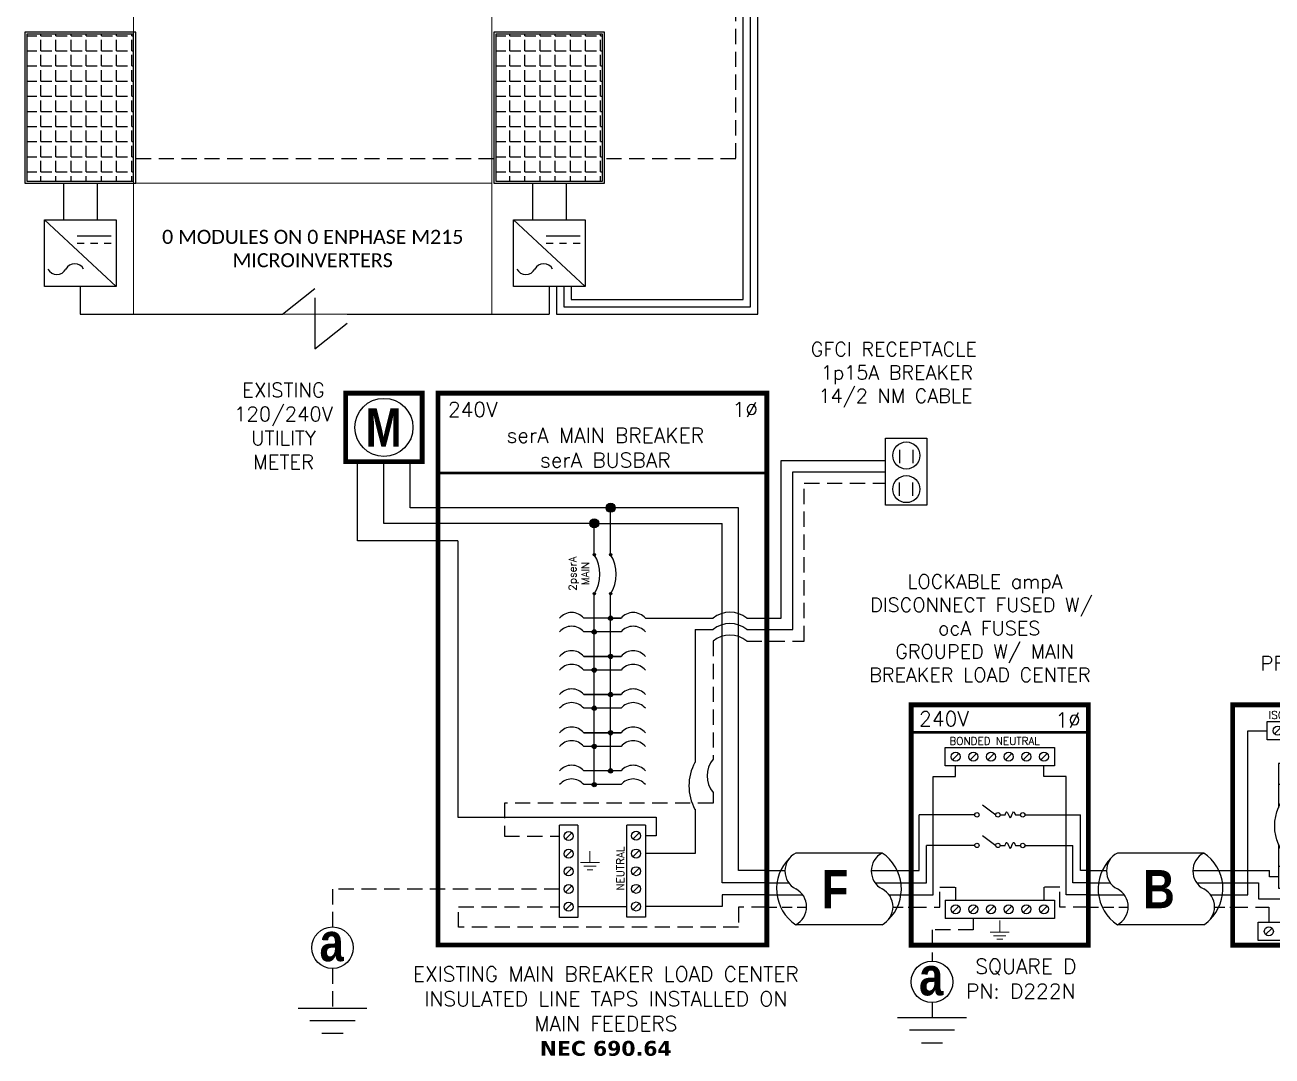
# Model space of a CAD drawing. Header units: feet. Extents: x 14492 to 15290, y 16026 to 16618.
# Drawn here: x 14703.3 to 15010.3, y 16025.6 to 16279.5 of the extents above; entities that cross this region are included whole.
import ezdxf

# ---------------------------------------------------------------- set-up
doc = ezdxf.new("R2010")
doc.units = ezdxf.units.FT
doc.header["$MEASUREMENT"] = 0
doc.linetypes.add('HIDDEN', pattern=[0.375, 0.25, -0.125])
doc.layers.add('TEXT', color=7, linetype='Continuous')
doc.styles.add('ONE LINE TXT', font='techb___.ttf')
doc.styles.get("Standard").update_dxf_attribs({"font": 'simplex.shx'})

# ---------------------------------------------------------------- blocks, each defined once
blk = doc.blocks.new('*T22')
at = {"layer": 'Defpoints', "color": 8, "linetype": 'ByBlock', "lineweight": 0, "transparency": 16777216}
for p, q in [((0, 0), (88.16, 0)), ((0, 0), (0, -409.45)), ((88.16, 0), (88.16, -409.45)), ((0, -41.08), (88.16, -41.08)), ((0, -59.24), (88.16, -59.24)), ((0, -91.46), (88.16, -91.46)), ((0, -138.99), (88.16, -138.99)), ((0, -171.21), (88.16, -171.21)), ((0, -218.74), (88.16, -218.74)), ((0, -250.97), (88.16, -250.97)), ((0, -297.99), (88.16, -297.99)), ((0, -330.21), (88.16, -330.21)), ((0, -377.23), (88.16, -377.23)), ((0, -409.45), (88.16, -409.45))]:
    blk.add_line(p, q, dxfattribs=at)
at = {"color": 0, "linetype": 'Continuous', "transparency": 16777216, "char_height": 3.4544, "width": 83.574, "attachment_point": 5}
for s, insert in [('{\\fCalibri|b0|i0|c0;SOLAR MODULES MOUNTED TO ROOF ON 0 ARRAYS^J0 - 0W MODULES^J0 - ENPHASE M215 MICROINVERTERS', (44.08, -20.54)), ('{\\fCalibri|b0|i0|c0;', (44.08, -50.16)), ('{\\fCalibri|b0|i0|c0;0 MODULES ON 0 ENPHASE M215 MICROINVERTERS', (44.08, -75.35)), ('{\\fCalibri|b0|i0|c0;', (44.08, -115.23)), ('{\\fCalibri|b0|i0|c0;0 MODULES ON 0 ENPHASE M215 MICROINVERTERS', (44.08, -155.1)), ('{\\fCalibri|b0|i0|c0;', (44.08, -194.98)), ('{\\fCalibri|b0|i0|c0;0 MODULES ON 0 ENPHASE M215 MICROINVERTERS', (44.08, -234.86)), ('{\\fCalibri|b0|i0|c0;', (44.08, -274.48)), ('{\\fCalibri|b0|i0|c0;0 MODULES ON 0 ENPHASE M215 MICROINVERTERS', (44.08, -314.1)), ('{\\fCalibri|b0|i0|c0;', (44.08, -353.72)), ('{\\fCalibri|b0|i0|c0;0 MODULES ON 0 ENPHASE M215 MICROINVERTERS', (44.08, -393.34))]:
    blk.add_mtext(s, dxfattribs=dict(at, insert=insert))
blk = doc.blocks.new('*U13')
at = {"color": 7, "linetype": 'Continuous'}
for p, q in [((-7.14, 13.31), (-28.39, 13.31)), ((-28.39, -4.31), (-7.14, -4.31))]:
    blk.add_line(p, q, dxfattribs=at)
at = {"color": 7}
for p, q in [((-35.53, 9), (-31.05, 9)), ((-9.81, 9), (0, 9))]:
    blk.add_line(p, q, dxfattribs=at)
at = {"color": 10}
for p, q in [((-35.53, 6), (-30.11, 6)), ((-8.87, 6), (0, 6))]:
    blk.add_line(p, q, dxfattribs=at)
at = {"color": 253}
for p, q in [((-35.53, 3), (-26.66, 3)), ((-5.41, 3), (0, 3))]:
    blk.add_line(p, q, dxfattribs=at)
at = {"color": 92, "linetype": 'HIDDEN', "ltscale": 10}
for p, q in [((-4.48, 0), (0, 0)), ((-35.53, 0), (-25.72, 0))]:
    blk.add_line(p, q, dxfattribs=at)
at = {"linetype": 'Continuous'}
for centre, start, end in [((-26.08, 8.91), 117.6639, 242.3361), ((-4.83, 8.91), 117.6639, 242.3361), ((-30.7, 0.09), 297.6639, 62.3361), ((-9.45, 0.09), 297.6639, 62.3361)]:
    blk.add_arc(centre, 4.98, start, end, dxfattribs=at)
at = {"color": 7, "linetype": 'Continuous'}
for centre, start, end in [((-12.99, 4.5), 313.9732, 56.4265), ((-22.54, 4.5), 133.9732, 236.4265)]:
    blk.add_arc(centre, 10.58, start, end, dxfattribs=at)
blk = doc.blocks.new('fusedDisconnect')
at = {"lineweight": 50}
blk.add_line((-43.61, 43.06), (0, 43.06), dxfattribs=at)
at = {"color": 1, "linetype": 'Continuous'}
for p, q in [((-35.27, 34.78), (-35.27, 39.32)), ((-35.27, 39.32), (-8.32, 39.32)), ((-8.32, 39.32), (-8.32, 34.78)), ((-8.32, 34.78), (-35.27, 34.78)), ((-26.07, 25.18), (-22.81, 22.74)), ((-21.73, 22.73), (-20.49, 22.73)), ((-17.94, 22.73), (-16.7, 22.73)), ((-26.07, 17.65), (-22.81, 15.2)), ((-21.73, 15.2), (-20.49, 15.2)), ((-17.94, 15.2), (-16.7, 15.2)), ((-35.27, 1.76), (-8.32, 1.76)), ((-35.27, 1.76), (-35.27, -2.78)), ((-8.32, 1.76), (-8.32, -2.78)), ((-8.32, -2.78), (-35.27, -2.78))]:
    blk.add_line(p, q, dxfattribs=at)
at = {"color": 4, "linetype": 'Continuous'}
for p, q in [((-31.89, 37.83), (-33.46, 36.26)), ((-27.53, 37.83), (-29.11, 36.26)), ((-23.18, 37.83), (-24.76, 36.26)), ((-18.83, 37.83), (-20.41, 36.26)), ((-14.48, 37.83), (-16.06, 36.26)), ((-10.13, 37.83), (-11.7, 36.26)), ((-31.89, 0.28), (-33.46, -1.3)), ((-27.53, 0.28), (-29.11, -1.3)), ((-23.18, 0.28), (-24.76, -1.3)), ((-18.83, 0.28), (-20.41, -1.3)), ((-14.48, 0.28), (-16.06, -1.3)), ((-10.13, 0.28), (-11.7, -1.3))]:
    blk.add_line(p, q, dxfattribs=at)
at = {"color": 253, "linetype": 'Continuous'}
for p, q in [((-32.67, 32.17), (-32.67, 34.78)), ((-10.92, 32.17), (-10.92, 34.78)), ((-38.16, 3), (-38.16, 32.17)), ((-38.16, 32.17), (-32.67, 32.17)), ((-5.43, 32.17), (-10.92, 32.17)), ((-5.43, 3), (-5.43, 32.17)), ((-43.61, 3), (-38.16, 3)), ((0, 3), (-5.43, 3))]:
    blk.add_line(p, q, dxfattribs=at)
at = {"color": 7, "linetype": 'Continuous'}
for p, q in [((-27.97, 22.73), (-41.66, 22.73)), ((-41.66, 9), (-41.66, 22.73)), ((-15.62, 22.73), (-1.93, 22.73)), ((-1.93, 9), (-1.93, 22.73))]:
    blk.add_line(p, q, dxfattribs=at)
at = {"color": 10, "linetype": 'Continuous'}
for p, q in [((-27.97, 15.2), (-39.8, 15.2)), ((-39.8, 6), (-39.8, 15.2)), ((-15.62, 15.2), (-3.79, 15.19)), ((-3.79, 6), (-3.79, 15.2)), ((-43.61, 6), (-39.8, 6)), ((0, 6), (-3.79, 6))]:
    blk.add_line(p, q, dxfattribs=at)
at = {"color": 7}
for p, q in [((-43.61, 9), (-41.66, 9)), ((0, 9), (-1.93, 9))]:
    blk.add_line(p, q, dxfattribs=at)
at = {"color": 92, "linetype": 'HIDDEN', "ltscale": 15}
for p, q in [((-36.58, 0), (-36.58, 4.9)), ((-36.58, 4.9), (-32.67, 4.9)), ((-32.67, 4.9), (-32.67, 1.76)), ((-7.01, 4.9), (-10.92, 4.9)), ((-10.92, 4.9), (-10.92, 1.76)), ((-7.01, 0), (-7.01, 4.9)), ((-43.61, 0), (-36.58, 0)), ((0, 0), (-7.01, 0)), ((-28.32, -2.78), (-28.32, -5.55)), ((-28.32, -5.55), (-38.48, -5.55)), ((-38.48, -5.55), (-38.48, -13.28)), ((-38.48, -23.51), (-38.48, -27.17))]:
    blk.add_line(p, q, dxfattribs=at)
at = {"lineweight": 50, "const_width": 1.19}
blk.add_lwpolyline([(-43.61, -9.34), (-43.61, 49.84), (0, 49.84), (0, -9.34)], close=True, dxfattribs=at)
at = {"color": 92, "linetype": 'Continuous', "lineweight": 5, "ltscale": 0.05, "flags": 128}
for points in [[(-21.8, -3.32), (-21.8, -6.17)], [(-24.14, -6.17), (-19.45, -6.17)], [(-20.27, -7.03), (-23.32, -7.03)], [(-21.08, -7.9), (-22.51, -7.9)]]:
    blk.add_lwpolyline(points, dxfattribs=at)
at = {"color": 92, "linetype": 'Continuous', "ltscale": 4, "flags": 128}
for points in [[(-46.96, -27.17), (-30, -27.17)], [(-32.93, -30.31), (-44.02, -30.31)], [(-35.87, -33.46), (-41.08, -33.46)]]:
    blk.add_lwpolyline(points, dxfattribs=at)
at = {"color": 4, "linetype": 'Continuous'}
for centre in [(-32.67, 37.05), (-28.32, 37.05), (-23.97, 37.05), (-19.62, 37.05), (-15.27, 37.05), (-10.92, 37.05), (-32.67, -0.51), (-28.32, -0.51), (-23.97, -0.51), (-19.62, -0.51), (-15.27, -0.51), (-10.92, -0.51)]:
    blk.add_circle(centre, 1.11, dxfattribs=at)
at = {"color": 1, "linetype": 'Continuous'}
for centre in [(-27.43, 22.73), (-22.27, 22.73), (-16.16, 22.73), (-27.43, 15.2), (-22.27, 15.2), (-16.16, 15.19)]:
    blk.add_circle(centre, 0.541, dxfattribs=at)
at = {"color": 7, "linetype": 'Continuous'}
blk.add_circle((-38.48, -18.39), 5.11, dxfattribs=at)
at = {"color": 1, "linetype": 'Continuous'}
for points in [[(-20.49, 22.73), (-20.12, 23.49), (-19.22, 21.97), (-18.39, 23.49), (-17.94, 22.73)], [(-20.49, 15.2), (-20.12, 15.96), (-19.22, 14.43), (-18.39, 15.96), (-17.94, 15.2)]]:
    blk.add_spline(points, degree=3, dxfattribs=at)
at = {"color": 4, "linetype": 'Continuous'}
blk.add_text('BONDED NEUTRAL', height=1.8743, dxfattribs=at).set_placement((-34.19, 39.97))
at = {"color": 1}
for s, width, gutter_width, heights, insert, char_height, attachment_point in [('\\A1;\\pi14.315;LOCKABLE ampA \\P\\pi5.1859;DISCONNECT FUSED W/ \\P\\pi21.882;ocA FUSES\\P\\pi11.355;GROUPED W/ MAIN \\P\\pi4.9392;BREAKER LOAD CENTER', 71.8931, 92.23, [38.55], (-58.88, 81.95), 3.4544, 1), ('240V', 0.1481, 0.75, [0], (-35.55, 46.4), 3.658, 5), ('1∅', 0.1481, 0.75, [0], (-4.98, 46.1), 3.658, 5), ('\\A1;\\pi7.3884,t25.676;SQUARE D\\P\\pi5.1241,t23.412;PN: D222N', 35.0816, 28.88, [13.54], (-35.24, -12.75), 3.6576, 1)]:
    blk.add_mtext_dynamic_manual_height_columns(s, width=width, gutter_width=gutter_width, heights=heights, dxfattribs=dict(at, insert=insert, char_height=char_height, attachment_point=attachment_point))
at = {"color": 1, "linetype": 'Continuous', "insert": (-41.67, -12.34), "char_height": 9.3833, "attachment_point": 1, "style": 'ONE LINE TXT'}
blk.add_mtext_dynamic_manual_height_columns('{\\W1;\\C256;a}', width=0.1385, gutter_width=2.13, heights=[0], dxfattribs=at)
blk = doc.blocks.new('*U19')
at = {"color": 7, "linetype": 'Continuous'}
for p, q in [((-7.14, 13.31), (-28.39, 13.31)), ((-28.39, -4.31), (-7.14, -4.31))]:
    blk.add_line(p, q, dxfattribs=at)
at = {"color": 7}
for p, q in [((-35.53, 9), (-31.05, 9)), ((-9.81, 9), (0, 9))]:
    blk.add_line(p, q, dxfattribs=at)
at = {"color": 10}
for p, q in [((-35.53, 6), (-30.11, 6)), ((-8.87, 6), (0, 6))]:
    blk.add_line(p, q, dxfattribs=at)
at = {"color": 253}
for p, q in [((-35.53, 3), (-26.66, 3)), ((-5.41, 3), (0, 3))]:
    blk.add_line(p, q, dxfattribs=at)
at = {"color": 92, "linetype": 'HIDDEN', "ltscale": 10}
for p, q in [((-4.48, 0), (0, 0)), ((-35.53, 0), (-25.72, 0))]:
    blk.add_line(p, q, dxfattribs=at)
at = {"linetype": 'Continuous'}
for centre, start, end in [((-26.08, 8.91), 117.6639, 242.3361), ((-4.83, 8.91), 117.6639, 242.3361), ((-30.7, 0.09), 297.6639, 62.3361), ((-9.45, 0.09), 297.6639, 62.3361)]:
    blk.add_arc(centre, 4.98, start, end, dxfattribs=at)
at = {"color": 7, "linetype": 'Continuous'}
for centre, start, end in [((-12.99, 4.5), 313.9732, 56.4265), ((-22.54, 4.5), 133.9732, 236.4265)]:
    blk.add_arc(centre, 10.58, start, end, dxfattribs=at)
blk = doc.blocks.new('*U20')
at = {"color": 7}
for name, p in [('fusedDisconnect', (0, 0)), ('*U19', (-43.61, 0))]:
    blk.add_blockref(name, p, dxfattribs=at)
blk = doc.blocks.new('productionMeter')
at = {"color": 253, "linetype": 'Continuous'}
for p, q in [((-39.9, 3), (-39.9, 43.45)), ((-39.9, 43.45), (-35.13, 43.45)), ((-3.71, 43.45), (-8.18, 43.45)), ((-3.71, 43.45), (-3.71, 3)), ((-43.61, 3), (-39.9, 3)), ((0, 3), (-3.71, 3))]:
    blk.add_line(p, q, dxfattribs=at)
at = {"color": 1, "linetype": 'Continuous'}
for p, q in [((-35.13, 41.18), (-35.13, 45.72)), ((-35.13, 45.72), (-8.18, 45.72)), ((-8.18, 45.72), (-8.18, 41.18)), ((-8.18, 41.18), (-35.13, 41.18)), ((-32.38, 35.4), (-32.38, 24.5)), ((-27.84, 35.4), (-32.38, 35.4)), ((-27.84, 29.86), (-27.84, 35.4)), ((-15.47, 29.86), (-15.47, 35.4)), ((-15.47, 35.4), (-10.93, 35.4)), ((-10.93, 35.4), (-10.93, 24.5)), ((-27.84, 30.21), (-32.38, 30.21)), ((-15.47, 30.21), (-10.93, 30.21)), ((-32.38, 15.55), (-32.38, 4.64)), ((-10.93, 15.55), (-10.93, 4.64)), ((-27.84, 10.04), (-32.38, 10.04)), ((-27.84, 4.64), (-27.84, 10.18)), ((-15.47, 4.64), (-15.47, 10.18)), ((-15.47, 10.04), (-10.93, 10.04)), ((-32.38, 4.64), (-27.84, 4.64)), ((-10.93, 4.64), (-15.47, 4.64)), ((-37.32, -8.24), (-37.32, -3.7)), ((-37.32, -3.7), (-10.37, -3.7)), ((-10.37, -3.7), (-10.37, -8.24)), ((-10.37, -8.24), (-37.32, -8.24))]:
    blk.add_line(p, q, dxfattribs=at)
at = {"color": 4, "linetype": 'Continuous'}
for p, q in [((-31.74, 44.23), (-33.32, 42.66)), ((-27.39, 44.23), (-28.97, 42.66)), ((-23.04, 44.23), (-24.62, 42.66)), ((-18.69, 44.23), (-20.26, 42.66)), ((-14.34, 44.23), (-15.91, 42.66)), ((-9.99, 44.23), (-11.56, 42.66)), ((-29.33, 33.59), (-30.9, 32.02)), ((-12.41, 33.59), (-13.98, 32.02)), ((-29.33, 8.23), (-30.9, 6.66)), ((-12.41, 8.23), (-13.98, 6.66)), ((-33.93, -5.19), (-35.51, -6.76)), ((-29.58, -5.19), (-31.15, -6.76)), ((-25.23, -5.19), (-26.8, -6.76)), ((-20.88, -5.19), (-22.45, -6.76)), ((-16.53, -5.19), (-18.1, -6.76)), ((-12.18, -5.19), (-13.75, -6.76))]:
    blk.add_line(p, q, dxfattribs=at)
at = {"color": 7}
for p, q in [((-30.11, 35.4), (-30.11, 36.59)), ((-30.11, 36.59), (-5.98, 36.59)), ((-5.98, 36.59), (-5.98, 9)), ((-43.61, 9), (-34.54, 9)), ((-34.54, 7.44), (-34.54, 9)), ((-32.38, 7.44), (-34.54, 7.44)), ((0, 9), (-5.98, 9))]:
    blk.add_line(p, q, dxfattribs=at)
at = {"color": 10, "linetype": 'Continuous'}
for p, q in [((-10.93, 32.81), (-8.25, 32.81)), ((-8.25, 32.81), (-8.25, 6)), ((-43.61, 6), (-37.24, 6)), ((-37.24, 6), (-37.24, 2.05)), ((-13.2, 2.05), (-13.2, 4.64)), ((0, 6), (-8.25, 6)), ((-37.24, 2.05), (-13.2, 2.05))]:
    blk.add_line(p, q, dxfattribs=at)
at = {"color": 92, "linetype": 'HIDDEN', "ltscale": 15}
for p, q in [((-43.61, 0), (-34.72, 0)), ((-12.97, 0), (-12.97, -3.7)), ((-12.97, 0), (0, 0)), ((-34.72, 0), (-34.72, -3.7))]:
    blk.add_line(p, q, dxfattribs=at)
at = {"lineweight": 50, "const_width": 1.19}
blk.add_lwpolyline([(-43.61, -9.34), (-43.61, 49.84), (0, 49.84), (0, -9.34)], close=True, dxfattribs=at)
at = {"color": 92, "linetype": 'Continuous', "lineweight": 5, "ltscale": 0.05, "flags": 128}
for points in [[(-5.04, -3.33), (-5.04, -6.18)], [(-2.7, -6.18), (-7.38, -6.18)], [(-6.57, -7.05), (-3.51, -7.05)], [(-5.76, -7.91), (-4.32, -7.91)]]:
    blk.add_lwpolyline(points, dxfattribs=at)
at = {"color": 4, "linetype": 'Continuous'}
for centre in [(-32.53, 43.45), (-28.18, 43.45), (-23.83, 43.45), (-19.48, 43.45), (-15.13, 43.45), (-10.78, 43.45), (-30.11, 32.81), (-13.2, 32.81), (-30.11, 7.44), (-13.2, 7.44), (-34.72, -5.97), (-30.37, -5.97), (-26.02, -5.97), (-21.67, -5.97), (-17.32, -5.97), (-12.97, -5.97)]:
    blk.add_circle(centre, 1.11, dxfattribs=at)
at = {"linetype": 'Continuous'}
blk.add_circle((-21.65, 20.02), 11.62, dxfattribs=at)
at = {"color": 4, "linetype": 'Continuous'}
blk.add_text('ISOLATED NEUTRAL', height=1.8743, dxfattribs=at).set_placement((-34.77, 46.37))
at = {"color": 253, "linetype": 'Continuous', "style": 'ONE LINE TXT'}
blk.add_text('M', height=9.38, dxfattribs=at).set_placement((-26.21, 15.31))
at = {"color": 1, "insert": (-21.93, 57.08), "char_height": 3.5433, "attachment_point": 5}
blk.add_mtext_dynamic_manual_height_columns('PRODUCTION METER', width=1.3203, gutter_width=7.17, heights=[0], dxfattribs=at)
blk = doc.blocks.new('*U17')
at = {"color": 7}
blk.add_blockref('productionMeter', (0, 0), dxfattribs=at)
blk = doc.blocks.new('lineTapPanel')
at = {"linetype": 'Continuous'}
h = blk.add_hatch(color=254, dxfattribs=at)
h.dxf.hatch_style = 1
edge = h.paths.add_edge_path()
edge.add_arc((-38.44, 98.34), 1.11, 0, 360)
h = blk.add_hatch(color=254, dxfattribs=at)
h.dxf.hatch_style = 1
edge = h.paths.add_edge_path()
edge.add_arc((-42.47, 94.51), 1.11, 0, 360)
h = blk.add_hatch(color=1, dxfattribs=at)
h.dxf.hatch_style = 1
edge = h.paths.add_edge_path()
edge.add_arc((-42.47, 86.8), 0.291, 0, 360)
h = blk.add_hatch(color=1, dxfattribs=at)
h.dxf.hatch_style = 1
edge = h.paths.add_edge_path()
edge.add_arc((-38.44, 86.8), 0.291, 0, 360)
h = blk.add_hatch(color=1, dxfattribs=at)
h.dxf.hatch_style = 1
edge = h.paths.add_edge_path()
edge.add_arc((-42.47, 77.16), 0.291, 0, 360)
h = blk.add_hatch(color=1, dxfattribs=at)
h.dxf.hatch_style = 1
edge = h.paths.add_edge_path()
edge.add_arc((-38.44, 77.16), 0.291, 0, 360)
h = blk.add_hatch(color=1, dxfattribs=at)
h.dxf.hatch_style = 1
edge = h.paths.add_edge_path()
edge.add_arc((-38.44, 71.16), 0.528, 0, 360)
h = blk.add_hatch(color=1, dxfattribs=at)
h.dxf.hatch_style = 1
edge = h.paths.add_edge_path()
edge.add_arc((-42.47, 67.78), 0.528, 0, 360)
h = blk.add_hatch(color=1, dxfattribs=at)
h.dxf.hatch_style = 1
edge = h.paths.add_edge_path()
edge.add_arc((-38.44, 61.76), 0.528, 0, 360)
h = blk.add_hatch(color=1, dxfattribs=at)
h.dxf.hatch_style = 1
edge = h.paths.add_edge_path()
edge.add_arc((-42.47, 58.38), 0.528, 0, 360)
h = blk.add_hatch(color=1, dxfattribs=at)
h.dxf.hatch_style = 1
edge = h.paths.add_edge_path()
edge.add_arc((-38.44, 52.36), 0.528, 0, 360)
h = blk.add_hatch(color=1, dxfattribs=at)
h.dxf.hatch_style = 1
edge = h.paths.add_edge_path()
edge.add_arc((-42.47, 48.98), 0.528, 0, 360)
h = blk.add_hatch(color=1, dxfattribs=at)
h.dxf.hatch_style = 1
edge = h.paths.add_edge_path()
edge.add_arc((-38.44, 42.95), 0.528, 0, 360)
h = blk.add_hatch(color=1, dxfattribs=at)
h.dxf.hatch_style = 1
edge = h.paths.add_edge_path()
edge.add_arc((-42.47, 39.58), 0.528, 0, 360)
h = blk.add_hatch(color=1, dxfattribs=at)
h.dxf.hatch_style = 1
edge = h.paths.add_edge_path()
edge.add_arc((-38.44, 33.55), 0.528, 0, 360)
h = blk.add_hatch(color=1, dxfattribs=at)
h.dxf.hatch_style = 1
edge = h.paths.add_edge_path()
edge.add_arc((-42.47, 30.17), 0.528, 0, 360)
at = {"color": 155, "true_color": 0x647190}
blk.add_line((-80.92, 126.59), (0, 126.59), dxfattribs=at)
at = {"color": 253, "linetype": 'Continuous'}
for p, q in [((-100.73, 90.2), (-100.73, 109.7)), ((-76.04, 90.2), (-100.73, 90.2)), ((-76.04, 90.2), (-76.04, 22.16)), ((-76.04, 22.16), (-27.25, 22.16)), ((-27.25, 22.16), (-27.25, 17.57)), ((-27.25, 17.57), (-29.89, 17.57)), ((-11.01, 0.16), (-29.89, 0.16)), ((0, 3), (-11.01, 3)), ((-11.01, 3), (-11.01, 0.16))]:
    blk.add_line(p, q, dxfattribs=at)
at = {"color": 10, "linetype": 'Continuous'}
for p, q in [((-94.24, 94.51), (-94.24, 109.7)), ((-43.58, 94.51), (-94.24, 94.51)), ((-42.47, 87.09), (-42.47, 93.4)), ((-41.36, 94.51), (-10.98, 94.51)), ((-10.98, 6), (-10.98, 94.51)), ((-42.47, 30.17), (-42.47, 76.87)), ((-35.88, 67.78), (-45.04, 67.78)), ((-35.88, 58.38), (-45.04, 58.38)), ((-35.88, 48.98), (-45.04, 48.98)), ((-35.88, 39.58), (-45.04, 39.58)), ((-35.88, 30.17), (-45.04, 30.17)), ((0, 6), (-10.98, 6))]:
    blk.add_line(p, q, dxfattribs=at)
at = {"color": 7, "linetype": 'Continuous'}
for p, q in [((-87.75, 98.34), (-87.75, 109.7)), ((-39.56, 98.34), (-87.75, 98.34)), ((-6.96, 9), (-6.96, 98.34)), ((-38.44, 87.09), (-38.44, 97.23)), ((-38.44, 61.76), (-38.44, 76.87)), ((-35.88, 71.16), (-45.04, 71.16)), ((-38.44, 71.16), (-35.88, 71.16)), ((-45.04, 61.76), (-35.88, 61.76)), ((-35.88, 61.76), (-45.04, 61.76)), ((-38.44, 52.36), (-38.44, 61.76)), ((-45.04, 52.36), (-35.88, 52.36)), ((-35.88, 52.36), (-45.04, 52.36)), ((-38.44, 42.95), (-38.44, 52.36)), ((-45.04, 42.95), (-35.88, 42.95)), ((-35.88, 42.95), (-45.04, 42.95)), ((-38.44, 33.55), (-38.44, 42.95)), ((-35.88, 33.55), (-45.04, 33.55))]:
    blk.add_line(p, q, dxfattribs=at)
at = {"lineweight": 50}
blk.add_line((-80.92, 106.95), (0, 106.95), dxfattribs=at)
at = {"color": 7}
for p, q in [((-6.96, 98.34), (-37.33, 98.34)), ((0, 9), (-6.96, 9))]:
    blk.add_line(p, q, dxfattribs=at)
at = {"color": 1, "linetype": 'Continuous'}
for p, q in [((-51.03, -2.51), (-51.03, 20.23)), ((-46.49, 20.23), (-51.03, 20.23)), ((-46.49, 20.23), (-46.49, -2.51)), ((-34.43, -2.43), (-34.43, 20.16)), ((-29.89, 20.16), (-34.43, 20.16)), ((-29.89, 20.16), (-29.89, -2.43)), ((-46.49, -2.51), (-51.03, -2.51)), ((-29.89, -2.43), (-34.43, -2.43))]:
    blk.add_line(p, q, dxfattribs=at)
at = {"color": 4, "linetype": 'Continuous'}
for p, q in [((-47.97, 18.28), (-49.55, 16.71)), ((-31.37, 18.35), (-32.94, 16.78)), ((-47.97, 13.93), (-49.55, 12.36)), ((-31.37, 14), (-32.94, 12.43)), ((-47.97, 9.58), (-49.55, 8.01)), ((-31.37, 9.65), (-32.94, 8.08)), ((-47.97, 5.23), (-49.55, 3.66)), ((-31.37, 5.3), (-32.94, 3.73)), ((-47.97, 0.88), (-49.55, -0.69)), ((-31.37, 0.95), (-32.94, -0.62))]:
    blk.add_line(p, q, dxfattribs=at)
at = {"color": 92, "linetype": 'HIDDEN', "ltscale": 15}
for p, q in [((-51.03, 4.44), (-106.89, 4.44)), ((-106.89, 4.44), (-106.89, -4.87)), ((-75.84, -4.96), (-75.84, 0.09)), ((-75.84, 0.09), (-51.03, 0.09)), ((0, 0), (-6.96, 0)), ((-6.96, 0), (-6.96, -4.96)), ((-6.96, -4.96), (-75.84, -4.96)), ((-106.89, -15.1), (-106.89, -24.84))]:
    blk.add_line(p, q, dxfattribs=at)
at = {"color": 92, "linetype": 'Continuous', "ltscale": 15}
blk.add_line((-34.43, 0.09), (-46.49, 0.09), dxfattribs=at)
at = {"lineweight": 50, "const_width": 1.19}
for points in [[(-103.67, 109.7), (-103.67, 126.59), (-84.82, 126.59), (-84.82, 109.7)], [(-80.92, -9.3), (-80.92, 126.59), (0, 126.59), (0, -9.3)]]:
    blk.add_lwpolyline(points, close=True, dxfattribs=at)
at = {"color": 92, "linetype": 'Continuous', "lineweight": 5, "ltscale": 0.05, "flags": 128}
for points in [[(-43.54, 13.81), (-43.54, 10.97)], [(-45.88, 10.97), (-41.2, 10.97)], [(-42.01, 10.1), (-45.07, 10.1)], [(-42.82, 9.23), (-44.25, 9.23)]]:
    blk.add_lwpolyline(points, dxfattribs=at)
at = {"color": 92, "linetype": 'Continuous', "ltscale": 4, "flags": 128}
for points in [[(-115.37, -24.84), (-98.41, -24.84)], [(-101.35, -27.98), (-112.43, -27.98)], [(-104.29, -31.12), (-109.49, -31.12)]]:
    blk.add_lwpolyline(points, dxfattribs=at)
at = {"linetype": 'Continuous'}
blk.add_circle((-94.24, 118.15), 7.15, dxfattribs=at)
at = {"color": 7, "linetype": 'Continuous'}
for centre, radius in [((-38.44, 98.34), 1.11), ((-38.44, 98.34), 1.11), ((-42.47, 94.51), 1.11), ((-106.89, -9.99), 5.11)]:
    blk.add_circle(centre, radius, dxfattribs=at)
at = {"color": 1, "linetype": 'Continuous'}
for centre, radius in [((-42.47, 86.8), 0.291), ((-38.44, 86.8), 0.291), ((-42.47, 77.16), 0.291), ((-38.44, 77.16), 0.291), ((-38.44, 71.16), 0.528), ((-42.47, 67.78), 0.528), ((-38.44, 61.76), 0.528), ((-42.47, 58.38), 0.528), ((-38.44, 52.36), 0.528), ((-42.47, 48.98), 0.528), ((-38.44, 42.95), 0.528), ((-42.47, 39.58), 0.528), ((-38.44, 33.55), 0.528), ((-42.47, 30.17), 0.528)]:
    blk.add_circle(centre, radius, dxfattribs=at)
at = {"color": 4, "linetype": 'Continuous'}
for centre in [(-48.76, 17.49), (-32.16, 17.57), (-48.76, 13.14), (-32.16, 13.21), (-48.76, 8.79), (-32.16, 8.86), (-48.76, 4.44), (-32.16, 4.51), (-48.76, 0.09), (-32.16, 0.16)]:
    blk.add_circle(centre, 1.11, dxfattribs=at)
at = {"color": 1, "linetype": 'Continuous'}
for centre, radius, start, end in [((-50.14, 81.98), 9.06, 327.8708, 32.1292), ((-46.11, 81.98), 9.06, 327.8708, 32.1292), ((-48.03, 68.62), 3.93, 40.3392, 139.6608), ((-32.88, 68.62), 3.93, 40.3392, 139.6608), ((-48.03, 65.24), 3.93, 40.3392, 139.6608), ((-32.88, 65.24), 3.93, 40.3392, 139.6608), ((-48.03, 59.21), 3.93, 40.3392, 139.6608), ((-32.88, 59.21), 3.93, 40.3392, 139.6608), ((-48.03, 55.84), 3.93, 40.3392, 139.6608), ((-32.88, 55.84), 3.93, 40.3392, 139.6608), ((-48.03, 49.81), 3.93, 40.3392, 139.6608), ((-32.88, 49.81), 3.93, 40.3392, 139.6608), ((-48.03, 46.43), 3.93, 40.3392, 139.6608), ((-32.88, 46.43), 3.93, 40.3392, 139.6608), ((-48.03, 40.41), 3.93, 40.3392, 139.6608), ((-32.88, 40.41), 3.93, 40.3392, 139.6608), ((-48.03, 37.03), 3.93, 40.3392, 139.6608), ((-32.88, 37.03), 3.93, 40.3392, 139.6608), ((-48.03, 31.01), 3.93, 40.3392, 139.6608), ((-32.88, 31.01), 3.93, 40.3392, 139.6608), ((-48.03, 27.63), 3.93, 40.3392, 139.6608), ((-32.88, 27.63), 3.93, 40.3392, 139.6608)]:
    blk.add_arc(centre, radius, start, end, dxfattribs=at)
at = {"color": 253, "linetype": 'Continuous', "style": 'ONE LINE TXT'}
blk.add_text('M', height=9.38, dxfattribs=at).set_placement((-98.8, 113.43))
at = {"color": 4, "linetype": 'Continuous'}
blk.add_text('NEUTRAL', height=1.874, rotation=90, dxfattribs=at).set_placement((-35.08, 4.08))
at = {"color": 1, "attachment_point": 5}
for s, width, gutter_width, heights, insert, char_height in [('EXISTING\\P120/240V UTILITY METER', 0.0523, 7.17, [0], (-118.95, 118.48), 3.5433), ('240V', 0.1481, 0.75, [0], (-72.39, 122.54), 3.658), ('1∅', 0.1481, 0.75, [0], (-5.31, 122.54), 3.658), ('serA MAIN BREAKER\\PserA BUSBAR', 72.4998, 0.75, [0], (-39.75, 113.14), 3.6576), ('EXISTING MAIN BREAKER LOAD CENTER INSULATED LINE TAPS INSTALLED ON MAIN FEEDERS\\P{\\fVerdana|b1|i0|c0|p34;NEC 690.64}', 98.9176, 7.17, [106.42], (-39.63, -25.66), 3.6576)]:
    blk.add_mtext_dynamic_manual_height_columns(s, width=width, gutter_width=gutter_width, heights=heights, dxfattribs=dict(at, insert=insert, char_height=char_height))
at = {"color": 4, "linetype": 'Continuous', "insert": (-46.25, 82.15), "char_height": 1.874, "attachment_point": 5, "rotation": 90}
blk.add_mtext_dynamic_manual_height_columns('2pserA\\PMAIN', width=0.1481, gutter_width=0.75, heights=[0], dxfattribs=at)
at = {"color": 1, "linetype": 'Continuous', "insert": (-110.08, -3.93), "char_height": 9.3833, "attachment_point": 1, "style": 'ONE LINE TXT'}
blk.add_mtext_dynamic_manual_height_columns('{\\W1;\\C256;a}', width=0.1385, gutter_width=2.13, heights=[0], dxfattribs=at)
blk = doc.blocks.new('*U21')
at = {"color": 7}
blk.add_blockref('lineTapPanel', (0, 0), dxfattribs=at)
blk = doc.blocks.new('gfci1')
at = {"color": 7, "linetype": 'Continuous'}
for p, q in [((62.57, 41.42), (62.57, 38.21)), ((65.87, 41.42), (65.87, 38.21)), ((33.46, 0), (33.46, 38.87)), ((33.46, 38.87), (59.14, 38.87)), ((62.57, 30.17), (62.57, 33.39)), ((65.87, 30.17), (65.87, 33.39)), ((0, 0), (16.69, 0)), ((24.94, 0), (33.46, 0))]:
    blk.add_line(p, q, dxfattribs=at)
at = {"color": 253, "linetype": 'Continuous'}
for p, q in [((36.28, -2.82), (36.28, 36.06)), ((36.28, 36.06), (59.14, 36.06)), ((12.22, -2.82), (16.69, -2.82)), ((12.22, -2.82), (12.22, -35.5)), ((24.94, -2.82), (36.28, -2.82)), ((12.22, -47.07), (12.22, -57.95)), ((12.22, -57.95), (0, -57.95))]:
    blk.add_line(p, q, dxfattribs=at)
at = {"color": 7}
blk.add_line((16.69, -45.52), (16.69, -45.52), dxfattribs=at)
at = {"color": 7, "linetype": 'Continuous'}
blk.add_lwpolyline([(59.14, 44.31), (69.3, 44.31), (69.3, 27.81), (59.14, 27.81)], close=True, dxfattribs=at)
for centre in [(64.22, 40.06), (64.22, 31.78)]:
    blk.add_circle(centre, 3.33, dxfattribs=at)
blk.add_arc((20.81, -4.99), 6.47, 50.3905, 129.6095, dxfattribs=at)
at = {"color": 253, "linetype": 'Continuous'}
for centre, radius, start, end in [((20.81, -7.8), 6.47, 50.3905, 129.6095), ((22.72, -41.29), 11.99, 151.1704, 208.8296)]:
    blk.add_arc(centre, radius, start, end, dxfattribs=at)
at = {"layer": 'TEXT', "color": 92, "linetype": 'HIDDEN', "ltscale": 15}
for p, q in [((39.09, -5.63), (39.09, 33.24)), ((39.09, 33.24), (59.14, 33.24)), ((16.69, -5.63), (16.69, -34.69)), ((24.94, -5.63), (39.09, -5.63)), ((16.69, -42.94), (16.69, -45.52)), ((16.69, -45.52), (-34.69, -45.52)), ((-34.69, -45.52), (-34.69, -53.67)), ((-34.69, -53.67), (-21.14, -53.67))]:
    blk.add_line(p, q, dxfattribs=at)
at = {"layer": 'TEXT', "color": 92, "linetype": 'Continuous', "ltscale": 15}
for centre, start, end in [((20.81, -10.62), 50.3905, 129.6095), ((21.67, -38.81), 140.3905, 219.6095)]:
    blk.add_arc(centre, 6.47, start, end, dxfattribs=at)
at = {"layer": 'TEXT', "color": 1, "insert": (27.72, 67.97), "char_height": 3.4544, "attachment_point": 1}
blk.add_mtext_dynamic_manual_height_columns('\\A1;\\pi12.999;GFCI RECEPTACLE\\P\\pi15.467;1p15A BREAKER\\P\\pi14.891;14/2 NM CABLE', width=71.8931, gutter_width=92.23, heights=[24.13], dxfattribs=at)

msp = doc.modelspace()

# ---------------------------------------------------------------- hatches: boundary and pattern name
at = {"linetype": 'Continuous'}
h = msp.add_hatch(dxfattribs=at)
h.set_pattern_fill('ANGLE', color=256, scale=13.54666)
h.set_pattern_definition([(0, (14766.834, 4258.9503), (0, 3.7253315), [2.709332, -1.0159995]), (90, (14766.834, 4258.9503), (-3.7253315, 2e-16), [2.709332, -1.0159995])])
h.paths.add_polyline_path([(14703.82, 16277.25), (14703.82, 16241.06), (14730.06, 16241.06), (14730.06, 16277.25)])
h = msp.add_hatch(dxfattribs=at)
h.set_pattern_fill('ANGLE', color=256, scale=13.54666)
h.set_pattern_definition([(0, (14882.254, 4258.9503), (0, 3.7253315), [2.709332, -1.0159995]), (90, (14882.254, 4258.9503), (-3.7253315, 2e-16), [2.709332, -1.0159995])])
h.paths.add_polyline_path([(14819.24, 16277.25), (14819.24, 16241.06), (14845.48, 16241.06), (14845.48, 16277.25)])

# ---------------------------------------------------------------- linework, layer by layer
at = {"color": 92, "linetype": 'HIDDEN', "ltscale": 15}
for p, q in [((14878.29, 16246.7), (14878.29, 16571.57)), ((14878.29, 16246.6), (14845.99, 16246.6))]:
    msp.add_line(p, q, dxfattribs=at)
at = {"color": 253, "linetype": 'Continuous'}
for p, q in [((14880.09, 16211.94), (14880.09, 16570.71)), ((14837.77, 16211.94), (14880.09, 16211.94))]:
    msp.add_line(p, q, dxfattribs=at)
at = {"color": 10, "linetype": 'Continuous'}
for p, q in [((14881.89, 16210.14), (14881.89, 16569.85)), ((14835.97, 16210.14), (14881.89, 16210.14))]:
    msp.add_line(p, q, dxfattribs=at)
at = {"linetype": 'Continuous'}
for p, q in [((14883.69, 16208.33), (14883.69, 16568.99)), ((14712.79, 16240.56), (14712.79, 16231.55)), ((14721.09, 16240.56), (14721.09, 16231.55)), ((14828.21, 16240.56), (14828.21, 16231.55)), ((14836.51, 16240.56), (14836.51, 16231.55)), ((14708.12, 16231.55), (14725.76, 16231.55)), ((14708.12, 16215.15), (14708.12, 16231.55)), ((14708.12, 16231.55), (14725.76, 16215.15)), ((14725.76, 16231.55), (14725.76, 16215.15)), ((14823.54, 16231.55), (14841.18, 16231.55)), ((14823.54, 16215.15), (14823.54, 16231.55)), ((14823.54, 16231.55), (14841.18, 16215.15)), ((14841.18, 16231.55), (14841.18, 16215.15)), ((14725.76, 16215.15), (14708.12, 16215.15)), ((14841.18, 16215.15), (14823.54, 16215.15)), ((14834.16, 16208.33), (14883.69, 16208.33))]:
    msp.add_line(p, q, dxfattribs=at)
at = {"color": 7, "linetype": 'Continuous'}
for p, q in [((14724.54, 16227.55), (14716.15, 16227.55)), ((14717.9, 16225.74), (14716.15, 16225.74)), ((14721.22, 16225.74), (14719.47, 16225.74)), ((14724.54, 16225.74), (14722.79, 16225.74)), ((14839.96, 16227.55), (14831.57, 16227.55)), ((14833.32, 16225.74), (14831.57, 16225.74)), ((14836.64, 16225.74), (14834.89, 16225.74)), ((14839.96, 16225.74), (14838.21, 16225.74)), ((14766.7, 16208.33), (14774.65, 16214.6)), ((14774.65, 16212.34), (14774.65, 16199.81)), ((14774.65, 16199.81), (14782.61, 16206.07))]:
    msp.add_line(p, q, dxfattribs=at)
at = {"linetype": 'Continuous', "flags": 128}
for points in [[(14703.31, 16277.76), (14703.31, 16240.56), (14730.57, 16240.56), (14730.57, 16277.76), (14703.31, 16277.76)], [(14818.73, 16277.76), (14818.73, 16240.56), (14845.99, 16240.56), (14845.99, 16277.76), (14818.73, 16277.76)], [(14716.94, 16215.15), (14716.94, 16208.33)], [(14832.36, 16215.15), (14832.36, 16208.33)], [(14834.16, 16215.15), (14834.16, 16208.33)], [(14716.94, 16208.33), (14766.7, 16208.33)], [(14782.61, 16208.33), (14832.36, 16208.33)]]:
    msp.add_lwpolyline(points, dxfattribs=at)
for points in [[(14703.82, 16277.25), (14703.82, 16241.06), (14730.06, 16241.06), (14730.06, 16277.25)], [(14819.24, 16277.25), (14819.24, 16241.06), (14845.48, 16241.06), (14845.48, 16277.25)]]:
    msp.add_lwpolyline(points, close=True, dxfattribs=at)
at = {"color": 92, "linetype": 'HIDDEN', "ltscale": 15, "flags": 128}
msp.add_lwpolyline([(14818.73, 16246.6), (14730.57, 16246.6)], dxfattribs=at)
at = {"color": 10, "linetype": 'Continuous', "flags": 128}
msp.add_lwpolyline([(14835.97, 16215.15), (14835.97, 16210.14)], dxfattribs=at)
at = {"color": 253, "linetype": 'Continuous', "flags": 128}
msp.add_lwpolyline([(14837.77, 16215.15), (14837.77, 16211.94)], dxfattribs=at)
at = {"linetype": 'Continuous'}
for centre, start, end in [((14711.18, 16220.56), 207.6639, 332.3361), ((14715.57, 16218.26), 27.6639, 152.3361), ((14826.6, 16220.56), 207.6639, 332.3361), ((14830.99, 16218.26), 27.6639, 152.3361)]:
    msp.add_arc(centre, 2.48, start, end, dxfattribs=at)

# ---------------------------------------------------------------- block references
msp.add_blockref('*T22', (14730.06, 16617.79))
at = {"color": 7}
for name, p in [('gfci1', (14856.01, 16133.44)), ('*U21', (14885.9, 16062.28)), ('*U20', (14965.04, 16062.28)), ('*U17', (15044.18, 16062.28)), ('*U13', (15000.57, 16062.28))]:
    msp.add_blockref(name, p, dxfattribs=at)

# ---------------------------------------------------------------- texts
at = {"color": 1, "linetype": 'Continuous', "char_height": 9.3833, "attachment_point": 1, "style": 'ONE LINE TXT'}
for s, insert in [('{\\W1;\\C256;F}', (14899.41, 16071.41)), ('{\\W1;\\C256;B}', (14978.55, 16071.41))]:
    msp.add_mtext_dynamic_manual_height_columns(s, width=0.1385, gutter_width=2.13, heights=[0], dxfattribs=dict(at, insert=insert))

doc.saveas('drawing.dxf')
